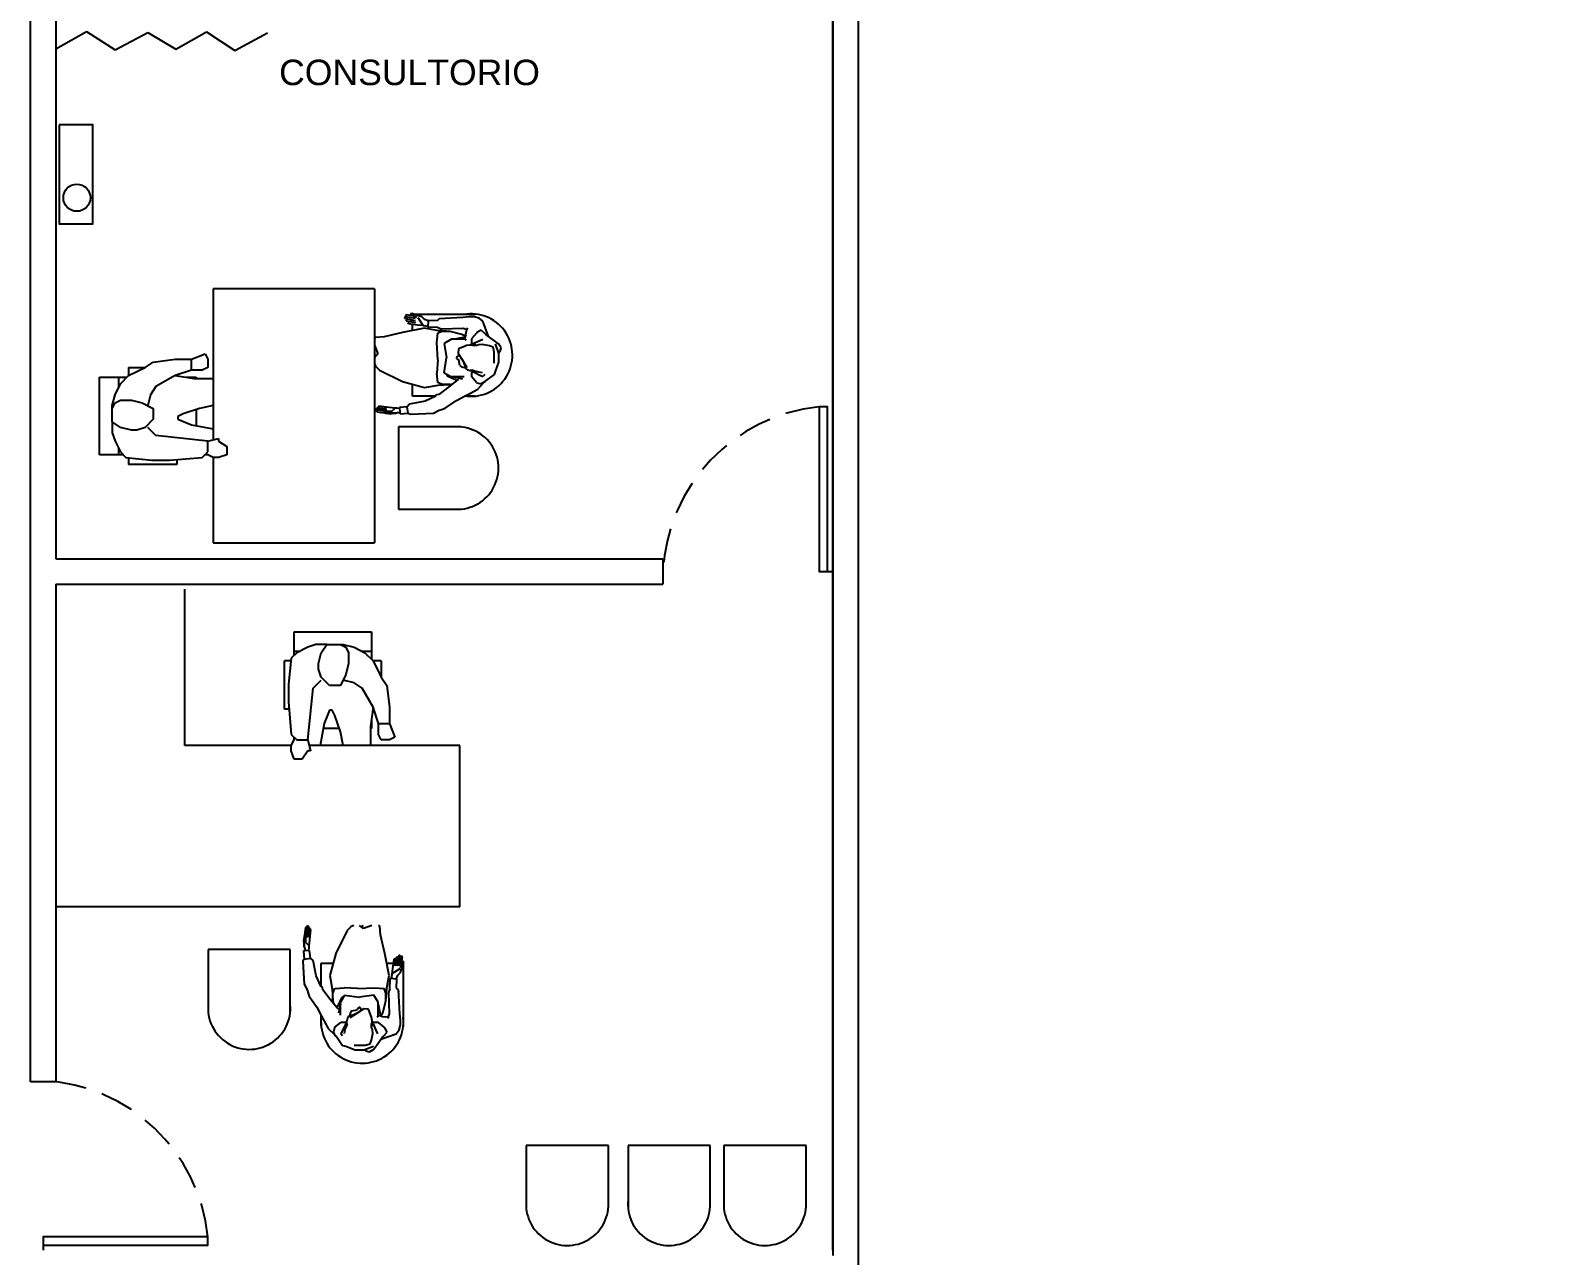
# Model space of a CAD drawing. Header units: millimetres. Extents: x -1615 to -538, y 177 to 397.
# Drawn here: x -1100.25 to -1091.27, y 329.1 to 336.32 of the extents above; entities that cross this region are included whole.
import ezdxf

# ---------------------------------------------------------------- set-up
doc = ezdxf.new("R2010")
doc.units = ezdxf.units.MM
doc.linetypes.add('OCULTA2', pattern=[0.3, 0.2, -0.1])
for name, color, linetype in [('MUEB', 251, 'Continuous'), ('MUROS', 1, 'Continuous'), ('VENT', 4, 'Continuous')]:
    doc.layers.add(name, color=color, linetype=linetype)
doc.layers.add('nom-esp', color=7, linetype='Continuous', lineweight=20)
doc.styles.get("Standard").update_dxf_attribs({"font": 'stylu.ttf'})
doc.dimstyles.new('ISO-25', dxfattribs={"dimtxt": 0.5, "dimasz": 0.5, "dimexe": 0.5, "dimexo": 0.625, "dimtad": 0, "dimtih": 1, "dimtoh": 1, "dimtxsty": 'Standard', "dimblk": 'ARCHTICK', "dimcen": 2.5, "dimadec": 0, "dimazin": 0, "dimtfac": 1, "dimtmove": 0, "dimatfit": 3, "dimfxl": 0, "dimarcsym": 0})

# ---------------------------------------------------------------- blocks, each defined once
blk = doc.blocks.new('A$C31F15ED4')
at = {"layer": 'VENT'}
blk.add_line((0, 0.03), (0, 0), dxfattribs=at)
blk.add_lwpolyline([(0, 0.03), (0.97, 0.03), (0.97, 0.08), (0, 0.08)], close=True, dxfattribs=at)
at = {"layer": 'VENT', "linetype": 'OCULTA2'}
blk.add_arc((-0.0506, -0.0247), 1.026, 5.85871, 87.1721, dxfattribs=at)
blk = doc.blocks.new('_ArchTick')
at = {"color": 0, "linetype": 'ByBlock', "const_width": 0.15}
blk.add_lwpolyline([(-0.5, -0.5), (0.5, 0.5)], dxfattribs=at)
blk = doc.blocks.new('*D259')
at = {"color": 0, "lineweight": -2}
for p, q in [((-1094.7449, 336.598), (-1088.7497, 336.598)), ((-1089.2497, 336.598), (-1089.2497, 333.693)), ((-1089.2497, 328.948), (-1089.2497, 331.853)), ((-1094.7449, 328.948), (-1088.7497, 328.948))]:
    blk.add_line(p, q, dxfattribs=at)
at = {"layer": 'Defpoints', "color": 0}
for p in [(-1095.3699, 336.598), (-1095.3699, 328.948), (-1089.2497, 328.948)]:
    blk.add_point(p, dxfattribs=at)
at = {"color": 0, "lineweight": -2, "xscale": 0.5, "yscale": 0.5, "zscale": 0.5}
for p, rotation in [((-1089.2497, 336.598), 90), ((-1089.2497, 328.948), 270)]:
    blk.add_blockref('_ArchTick', p, dxfattribs=dict(at, rotation=rotation))
at = {"color": 0, "insert": (-1089.2497, 332.773), "char_height": 0.5, "attachment_point": 5}
blk.add_mtext('7,65', dxfattribs=at)
blk = doc.blocks.new('*D260')
at = {"color": 0, "lineweight": -2}
for p, q in [((-1094.7449, 328.948), (-1088.7497, 328.948)), ((-1089.2497, 328.948), (-1089.2497, 326.118)), ((-1089.2497, 321.448), (-1089.2497, 324.278)), ((-1097.0462, 321.448), (-1088.7497, 321.448))]:
    blk.add_line(p, q, dxfattribs=at)
at = {"layer": 'Defpoints', "color": 0}
for p in [(-1095.3699, 328.948), (-1097.6712, 321.448), (-1089.2497, 321.448)]:
    blk.add_point(p, dxfattribs=at)
at = {"color": 0, "lineweight": -2, "xscale": 0.5, "yscale": 0.5, "zscale": 0.5}
for p, rotation in [((-1089.2497, 328.948), 90), ((-1089.2497, 321.448), 270)]:
    blk.add_blockref('_ArchTick', p, dxfattribs=dict(at, rotation=rotation))
at = {"color": 0, "insert": (-1089.2497, 325.198), "char_height": 0.5, "attachment_point": 5}
blk.add_mtext('7,5', dxfattribs=at)

msp = doc.modelspace()

# ---------------------------------------------------------------- linework, layer by layer
at = {"layer": 'MUEB'}
for p, q in [((-1100.0964, 336.208), (-1099.9158, 336.3111)), ((-1099.9158, 336.3111), (-1099.7481, 336.2016)), ((-1099.7481, 336.2016), (-1099.5546, 336.3047)), ((-1099.5546, 336.3047), (-1099.3908, 336.2054)), ((-1099.3908, 336.2054), (-1099.2102, 336.3085)), ((-1099.2102, 336.3085), (-1099.0426, 336.1989)), ((-1099.0426, 336.1989), (-1098.8491, 336.302)), ((-1098.2193, 334.7935), (-1099.1693, 334.7935)), ((-1099.1693, 334.7935), (-1099.1693, 333.9051)), ((-1098.2193, 334.7935), (-1098.2193, 333.2965)), ((-1098.0381, 334.6288), (-1098.0424, 334.626)), ((-1098.0424, 334.626), (-1098.0424, 334.6203)), ((-1098.0424, 334.6203), (-1097.9797, 334.6075)), ((-1098.0082, 334.626), (-1098.0381, 334.6288)), ((-1098.0338, 334.6417), (-1098.0367, 334.6374)), ((-1098.0367, 334.6374), (-1098.0367, 334.6317)), ((-1098.0367, 334.6317), (-1097.9797, 334.6203)), ((-1097.9911, 334.6345), (-1098.0338, 334.6417)), ((-1098.0295, 334.616), (-1098.0324, 334.6117)), ((-1098.0324, 334.6117), (-1098.0324, 334.606)), ((-1098.0324, 334.606), (-1097.9782, 334.5961)), ((-1098.011, 334.6132), (-1098.0295, 334.616)), ((-1098.0196, 334.5989), (-1098.0238, 334.5961)), ((-1098.0238, 334.5961), (-1098.0196, 334.5889)), ((-1097.9953, 334.5989), (-1098.0196, 334.5989)), ((-1098.0196, 334.5889), (-1097.9654, 334.5818)), ((-1098.0053, 334.6474), (-1098.0082, 334.6431)), ((-1098.0082, 334.6431), (-1097.9896, 334.6345)), ((-1097.9996, 334.6488), (-1098.0053, 334.6474)), ((-1097.9711, 334.6388), (-1097.9996, 334.6488)), ((-1097.9959, 334.6353), (-1097.9959, 334.6374)), ((-1097.9959, 334.5989), (-1097.9959, 334.5993)), ((-1097.9959, 334.5485), (-1097.9959, 334.5858)), ((-1097.9897, 334.6453), (-1097.6241, 334.6453)), ((-1097.9896, 334.6345), (-1097.9697, 334.6274)), ((-1097.9412, 334.6288), (-1097.9711, 334.6388)), ((-1097.9654, 334.5818), (-1097.9341, 334.579)), ((-1097.964, 334.6246), (-1097.9341, 334.579)), ((-1097.9255, 334.6132), (-1097.9412, 334.6288)), ((-1097.9341, 334.579), (-1097.9284, 334.5775)), ((-1097.9284, 334.5775), (-1097.9056, 334.5747)), ((-1097.9027, 334.6046), (-1097.9255, 334.6132)), ((-1097.9033, 334.6075), (-1097.9056, 334.5676)), ((-1097.85, 334.606), (-1097.9033, 334.6075)), ((-1097.8386, 334.6174), (-1097.85, 334.606)), ((-1097.699, 334.6246), (-1097.8386, 334.6174)), ((-1097.8258, 334.6189), (-1097.8386, 334.6174)), ((-1097.661, 334.6297), (-1097.699, 334.6246)), ((-1097.6329, 334.6285), (-1097.661, 334.6297)), ((-1097.603, 334.6215), (-1097.6329, 334.6285)), ((-1097.5812, 334.6037), (-1097.603, 334.6215)), ((-1097.5488, 334.5141), (-1097.5812, 334.6037)), ((-1098.2148, 334.5077), (-1098.2193, 334.4992)), ((-1098.219, 334.4992), (-1098.2193, 334.4993)), ((-1098.1635, 334.512), (-1098.2148, 334.5077)), ((-1098.0538, 334.5376), (-1098.1635, 334.512)), ((-1097.9241, 334.5619), (-1098.0538, 334.5376)), ((-1097.8201, 334.5433), (-1097.9241, 334.5619)), ((-1097.8457, 334.5661), (-1097.9056, 334.5676)), ((-1097.8514, 334.4778), (-1097.8472, 334.5319)), ((-1097.7731, 334.5433), (-1097.8472, 334.5476)), ((-1097.8201, 334.5433), (-1097.8472, 334.5319)), ((-1097.8457, 334.5661), (-1097.8244, 334.559)), ((-1097.8244, 334.559), (-1097.6976, 334.5619)), ((-1097.7731, 334.5433), (-1097.8201, 334.5433)), ((-1097.766, 334.4978), (-1097.8087, 334.4721)), ((-1097.7047, 334.5248), (-1097.7731, 334.5433)), ((-1097.7546, 334.4978), (-1097.766, 334.4978)), ((-1097.7546, 334.4978), (-1097.6862, 334.512)), ((-1097.7289, 334.4978), (-1097.7546, 334.4978)), ((-1097.6847, 334.4978), (-1097.7289, 334.4978)), ((-1097.6841, 334.5142), (-1097.7047, 334.5248)), ((-1097.6976, 334.5619), (-1097.6762, 334.5547)), ((-1097.6819, 334.5191), (-1097.689, 334.5035)), ((-1097.689, 334.5035), (-1097.679, 334.4906)), ((-1097.6819, 334.5191), (-1097.6798, 334.541)), ((-1097.6776, 334.5519), (-1097.6798, 334.541)), ((-1097.6721, 334.5632), (-1097.6776, 334.5519)), ((-1097.6192, 334.5334), (-1097.6477, 334.4992)), ((-1097.6477, 334.4992), (-1097.6477, 334.4664)), ((-1097.6021, 334.4849), (-1097.6392, 334.4693)), ((-1097.6164, 334.5362), (-1097.6192, 334.5334)), ((-1097.5907, 334.5505), (-1097.6164, 334.5362)), ((-1097.5807, 334.4949), (-1097.6021, 334.4849)), ((-1097.5665, 334.5291), (-1097.5907, 334.5505)), ((-1097.5636, 334.5248), (-1097.5665, 334.5291)), ((-1097.5123, 334.4878), (-1097.5636, 334.5248)), ((-1097.5488, 334.5112), (-1097.5488, 334.5141)), ((-1097.4881, 334.4707), (-1097.5123, 334.4878)), ((-1099.2984, 334.3788), (-1099.2181, 334.411)), ((-1099.2181, 334.411), (-1099.202, 334.3788)), ((-1098.2193, 334.4612), (-1098.2005, 334.4108)), ((-1098.2005, 334.4108), (-1098.2193, 334.3881)), ((-1098.2193, 334.4074), (-1098.2085, 334.4012)), ((-1097.8472, 334.3752), (-1097.8514, 334.4778)), ((-1097.8087, 334.4721), (-1097.7959, 334.3866)), ((-1097.7218, 334.3994), (-1097.736, 334.3923)), ((-1097.736, 334.3923), (-1097.736, 334.3838)), ((-1097.7246, 334.4408), (-1097.7275, 334.4137)), ((-1097.7275, 334.4137), (-1097.7018, 334.3738)), ((-1097.7075, 334.3838), (-1097.7275, 334.4137)), ((-1097.689, 334.455), (-1097.7246, 334.4408)), ((-1097.7218, 334.4037), (-1097.7218, 334.3994)), ((-1097.7218, 334.4037), (-1097.7218, 334.3994)), ((-1097.7218, 334.4037), (-1097.7218, 334.4037)), ((-1097.6776, 334.4593), (-1097.689, 334.455)), ((-1097.6577, 334.4621), (-1097.6776, 334.4593)), ((-1097.6463, 334.4664), (-1097.6577, 334.4621)), ((-1097.6477, 334.4621), (-1097.6577, 334.4621)), ((-1097.6392, 334.4593), (-1097.6477, 334.4621)), ((-1097.642, 334.4664), (-1097.6463, 334.4664)), ((-1097.6235, 334.4693), (-1097.642, 334.4664)), ((-1097.6178, 334.4593), (-1097.6392, 334.4593)), ((-1097.605, 334.465), (-1097.6178, 334.4593)), ((-1097.5822, 334.4664), (-1097.605, 334.465)), ((-1097.5423, 334.4579), (-1097.5822, 334.4664)), ((-1097.5209, 334.4507), (-1097.5423, 334.4579)), ((-1097.5138, 334.4208), (-1097.5209, 334.4507)), ((-1097.5138, 334.3553), (-1097.5138, 334.4208)), ((-1097.4867, 334.4137), (-1097.5066, 334.4693)), ((-1097.4739, 334.4465), (-1097.4881, 334.4707)), ((-1097.4867, 334.4165), (-1097.4796, 334.4251)), ((-1097.4867, 334.3624), (-1097.4867, 334.4137)), ((-1097.4796, 334.4251), (-1097.4739, 334.4465)), ((-1099.6689, 334.3305), (-1099.6689, 334.2814)), ((-1099.6689, 334.3305), (-1099.5718, 334.3305)), ((-1099.6679, 334.2824), (-1099.5715, 334.3306)), ((-1099.5715, 334.3306), (-1099.5233, 334.3628)), ((-1099.5233, 334.3628), (-1099.3947, 334.3788)), ((-1099.3947, 334.3788), (-1099.2984, 334.3788)), ((-1099.2984, 334.3146), (-1099.3947, 334.2824)), ((-1099.2984, 334.3146), (-1099.2984, 334.3788)), ((-1099.2342, 334.3146), (-1099.2984, 334.3146)), ((-1099.202, 334.3306), (-1099.2342, 334.3146)), ((-1099.202, 334.3788), (-1099.202, 334.3306)), ((-1098.2193, 334.3548), (-1098.2133, 334.3382)), ((-1098.2133, 334.3382), (-1098.1891, 334.314)), ((-1098.1891, 334.314), (-1098.0538, 334.2484)), ((-1097.8472, 334.3752), (-1097.8514, 334.2969)), ((-1097.8087, 334.2997), (-1097.7959, 334.3866)), ((-1097.8087, 334.2997), (-1097.766, 334.2755)), ((-1097.736, 334.3838), (-1097.7218, 334.3738)), ((-1097.7161, 334.3425), (-1097.7218, 334.3738)), ((-1097.7161, 334.3425), (-1097.7061, 334.3353)), ((-1097.7075, 334.3838), (-1097.7018, 334.3738)), ((-1097.7075, 334.3838), (-1097.6748, 334.3296)), ((-1097.7061, 334.3353), (-1097.6919, 334.3296)), ((-1097.7018, 334.3738), (-1097.6847, 334.3368)), ((-1097.6919, 334.3296), (-1097.6838, 334.3287)), ((-1097.6847, 334.3368), (-1097.6833, 334.3239)), ((-1097.6833, 334.3239), (-1097.6719, 334.3168)), ((-1097.6719, 334.3168), (-1097.6577, 334.3125)), ((-1097.6477, 334.3125), (-1097.6577, 334.3125)), ((-1097.6392, 334.314), (-1097.6477, 334.3125)), ((-1097.6477, 334.3125), (-1097.642, 334.3068)), ((-1097.6477, 334.3083), (-1097.6477, 334.2769)), ((-1097.642, 334.3068), (-1097.6235, 334.2997)), ((-1097.6392, 334.314), (-1097.6178, 334.3068)), ((-1097.6235, 334.2997), (-1097.6021, 334.2869)), ((-1097.605, 334.3026), (-1097.6178, 334.3068)), ((-1097.5822, 334.2997), (-1097.605, 334.3026)), ((-1097.5123, 334.2883), (-1097.5066, 334.3068)), ((-1097.5066, 334.3068), (-1097.4867, 334.3624)), ((-1099.8402, 333.8166), (-1099.8402, 334.2734)), ((-1099.8402, 334.2734), (-1099.6769, 334.2734)), ((-1099.7482, 334.1699), (-1099.7161, 334.2342)), ((-1099.726, 334.2144), (-1099.726, 334.2734)), ((-1099.7161, 334.2342), (-1099.6679, 334.2824)), ((-1099.5072, 334.2181), (-1099.5393, 334.1699)), ((-1099.3947, 334.2824), (-1099.5072, 334.2181)), ((-1099.3947, 334.2824), (-1099.2824, 334.2663)), ((-1099.3834, 334.2862), (-1099.3834, 334.2808)), ((-1099.3314, 334.2734), (-1099.2693, 334.2734)), ((-1099.2824, 334.2663), (-1099.1699, 334.2663)), ((-1099.2693, 334.2734), (-1099.2693, 334.2663)), ((-1098.0538, 334.2484), (-1097.9241, 334.2128)), ((-1097.9959, 334.1617), (-1097.9959, 334.2325)), ((-1097.9241, 334.2128), (-1097.8201, 334.2299)), ((-1097.8472, 334.2427), (-1097.8514, 334.2969)), ((-1097.8201, 334.2299), (-1097.8472, 334.2427)), ((-1097.8472, 334.2256), (-1097.7731, 334.2299)), ((-1097.7816, 334.2156), (-1097.84, 334.1715)), ((-1097.7731, 334.2299), (-1097.8201, 334.2299)), ((-1097.7973, 334.294), (-1097.7916, 334.2812)), ((-1097.7916, 334.2812), (-1097.766, 334.2698)), ((-1097.725, 334.2613), (-1097.7816, 334.2156)), ((-1097.7731, 334.2299), (-1097.7596, 334.2335)), ((-1097.7546, 334.2755), (-1097.766, 334.2755)), ((-1097.766, 334.2698), (-1097.7329, 334.255)), ((-1097.7289, 334.2755), (-1097.7546, 334.2755)), ((-1097.7546, 334.2755), (-1097.7018, 334.2641)), ((-1097.6904, 334.2755), (-1097.7289, 334.2755)), ((-1097.6192, 334.2427), (-1097.6477, 334.2769)), ((-1097.6192, 334.2427), (-1097.6164, 334.2399)), ((-1097.6164, 334.2399), (-1097.5919, 334.2335)), ((-1097.6115, 334.2037), (-1097.5744, 334.2428)), ((-1097.6021, 334.2869), (-1097.5807, 334.2769)), ((-1097.5665, 334.247), (-1097.5919, 334.2335)), ((-1097.5693, 334.2883), (-1097.5807, 334.2769)), ((-1097.5636, 334.2513), (-1097.5665, 334.247)), ((-1097.5636, 334.2513), (-1097.5123, 334.2883)), ((-1099.7643, 334.1056), (-1099.7482, 334.1699)), ((-1099.7643, 334.0897), (-1099.7482, 334.1217)), ((-1099.7482, 334.1217), (-1099.7161, 334.1378)), ((-1099.7161, 334.1378), (-1099.6518, 334.1378)), ((-1099.6518, 334.1378), (-1099.5875, 334.1217)), ((-1099.5875, 334.1217), (-1099.5233, 334.0897)), ((-1099.5393, 334.1699), (-1099.5554, 334.1056)), ((-1097.9213, 334.1316), (-1098.0124, 334.1145)), ((-1097.8601, 334.1617), (-1097.9959, 334.1617)), ((-1097.8614, 334.1601), (-1097.9213, 334.1316)), ((-1097.8543, 334.1686), (-1097.8614, 334.1601)), ((-1097.84, 334.1715), (-1097.8543, 334.1686)), ((-1097.803, 334.0917), (-1097.7368, 334.1366)), ((-1097.7368, 334.1366), (-1097.6848, 334.1633)), ((-1097.6279, 334.1617), (-1097.688, 334.1617)), ((-1097.6848, 334.1633), (-1097.6579, 334.1767)), ((-1097.6579, 334.1767), (-1097.6115, 334.2037)), ((-1099.7643, 334.0094), (-1099.7643, 334.1056)), ((-1099.5233, 334.0897), (-1099.5233, 334.0255)), ((-1099.3465, 334.0576), (-1099.3786, 334.0415)), ((-1099.3786, 334.0415), (-1099.3786, 334.0255)), ((-1099.2502, 334.0897), (-1099.3465, 334.0576)), ((-1099.2693, 334.0834), (-1099.2693, 333.988)), ((-1099.1699, 334.1056), (-1099.2502, 334.0897)), ((-1099.1693, 334.1059), (-1099.1699, 334.1056)), ((-1098.2148, 334.0874), (-1098.2148, 334.0817)), ((-1098.1478, 334.0803), (-1098.2148, 334.0874)), ((-1098.2148, 334.0817), (-1098.2148, 334.0774)), ((-1098.2148, 334.0774), (-1098.2062, 334.076)), ((-1098.2062, 334.0931), (-1098.2062, 334.0874)), ((-1098.1492, 334.0874), (-1098.2062, 334.0931)), ((-1098.2062, 334.0874), (-1098.2062, 334.086)), ((-1098.2062, 334.0789), (-1098.2062, 334.0732)), ((-1098.1449, 334.0717), (-1098.2062, 334.0789)), ((-1098.2062, 334.0732), (-1098.2062, 334.0689)), ((-1098.2062, 334.0689), (-1098.162, 334.0632)), ((-1098.1948, 334.1017), (-1098.1977, 334.0988)), ((-1098.1977, 334.0988), (-1098.1977, 334.0931)), ((-1098.1335, 334.0945), (-1098.1948, 334.1017)), ((-1098.162, 334.0703), (-1098.1635, 334.0646)), ((-1098.1635, 334.0646), (-1098.1563, 334.0618)), ((-1098.1435, 334.0717), (-1098.162, 334.0703)), ((-1098.1563, 334.0618), (-1098.125, 334.0618)), ((-1098.1492, 334.0618), (-1098.1278, 334.0575)), ((-1098.1449, 334.0717), (-1098.1449, 334.0717)), ((-1098.1193, 334.0717), (-1098.1435, 334.0717)), ((-1098.0979, 334.0903), (-1098.1335, 334.0945)), ((-1098.1278, 334.0575), (-1098.1036, 334.0618)), ((-1098.0937, 334.0618), (-1098.125, 334.0618)), ((-1098.1236, 334.0618), (-1098.0937, 334.0618)), ((-1098.1193, 334.0717), (-1098.0979, 334.0903)), ((-1098.0865, 334.0917), (-1098.0979, 334.0903)), ((-1098.0937, 334.0618), (-1098.0837, 334.0646)), ((-1098.0714, 334.0887), (-1098.0865, 334.0917)), ((-1098.0837, 334.0646), (-1098.0694, 334.0646)), ((-1098.0267, 334.0988), (-1098.0718, 334.0938)), ((-1098.0718, 334.0938), (-1098.0694, 334.0646)), ((-1098.0694, 334.0646), (-1098.0689, 334.0571)), ((-1098.0689, 334.0571), (-1098.021, 334.0618)), ((-1098.0124, 334.1145), (-1098.0267, 334.0988)), ((-1098.021, 334.0618), (-1098.0267, 334.0988)), ((-1098.021, 334.0618), (-1098.0082, 334.0547)), ((-1098.0082, 334.0547), (-1097.8723, 334.0623)), ((-1097.8723, 334.0623), (-1097.8386, 334.0789)), ((-1097.8386, 334.0789), (-1097.8193, 334.0844)), ((-1097.8193, 334.0844), (-1097.803, 334.0917)), ((-1099.7161, 333.9772), (-1099.7643, 334.0094)), ((-1099.7643, 334.0094), (-1099.7643, 333.9451)), ((-1099.7643, 333.9451), (-1099.7482, 333.8969)), ((-1099.6518, 333.9612), (-1099.7161, 333.9772)), ((-1099.6197, 333.9612), (-1099.6518, 333.9612)), ((-1099.5715, 333.9772), (-1099.6197, 333.9612)), ((-1099.5233, 334.0255), (-1099.5715, 333.9772)), ((-1099.5072, 333.929), (-1099.5554, 333.9772)), ((-1099.3786, 334.0255), (-1099.2984, 333.9933)), ((-1099.2984, 333.9933), (-1099.1693, 333.9698)), ((-1097.7098, 333.9799), (-1098.0778, 333.9799)), ((-1098.0778, 333.9799), (-1098.0778, 333.4963)), ((-1099.7482, 333.8969), (-1099.7161, 333.8326)), ((-1099.726, 333.8166), (-1099.726, 333.8524)), ((-1099.202, 333.8969), (-1099.5072, 333.929)), ((-1099.202, 333.8969), (-1099.1377, 333.913)), ((-1099.202, 333.8326), (-1099.202, 333.8969)), ((-1099.1377, 333.913), (-1099.1377, 333.8969)), ((-1099.1377, 333.8969), (-1099.0895, 333.8648)), ((-1099.0895, 333.8648), (-1099.0895, 333.8166)), ((-1099.7001, 333.8166), (-1099.8402, 333.8166)), ((-1099.7161, 333.8326), (-1099.684, 333.8005)), ((-1099.684, 333.8005), (-1099.5318, 333.7844)), ((-1099.6689, 333.7989), (-1099.6689, 333.7595)), ((-1099.5318, 333.7844), (-1099.4268, 333.7844)), ((-1099.4268, 333.7844), (-1099.2342, 333.8005)), ((-1099.3834, 333.788), (-1099.3834, 333.7595)), ((-1099.2342, 333.8005), (-1099.202, 333.8326)), ((-1099.202, 333.8166), (-1099.2181, 333.8166)), ((-1099.1699, 333.8005), (-1099.202, 333.8166)), ((-1099.1377, 333.8005), (-1099.1699, 333.8005)), ((-1099.1693, 333.8005), (-1099.1693, 333.2965)), ((-1099.0895, 333.8166), (-1099.1377, 333.8005)), ((-1099.3834, 333.7595), (-1099.6689, 333.7595)), ((-1098.0778, 333.4963), (-1097.706, 333.4963)), ((-1099.1693, 333.2965), (-1098.2193, 333.2965)), ((-1099.3379, 332.103), (-1099.3379, 333.0244)), ((-1098.6935, 332.7739), (-1098.2368, 332.7739)), ((-1098.6935, 332.6338), (-1098.6935, 332.7739)), ((-1098.2368, 332.7739), (-1098.2368, 332.6106)), ((-1098.565, 332.698), (-1098.6132, 332.6819)), ((-1098.5007, 332.698), (-1098.565, 332.698)), ((-1098.5329, 332.6498), (-1098.5007, 332.698)), ((-1098.5007, 332.698), (-1098.4045, 332.698)), ((-1098.4204, 332.698), (-1098.3884, 332.6819)), ((-1098.4045, 332.698), (-1098.3402, 332.6819)), ((-1098.7112, 332.6026), (-1098.7506, 332.6026)), ((-1098.7506, 332.3171), (-1098.7506, 332.6026)), ((-1098.7096, 332.6176), (-1098.7257, 332.4655)), ((-1098.6775, 332.6498), (-1098.7096, 332.6176)), ((-1098.6935, 332.6597), (-1098.6577, 332.6597)), ((-1098.6132, 332.6819), (-1098.6775, 332.6498)), ((-1098.5489, 332.5855), (-1098.5329, 332.6498)), ((-1098.3884, 332.6819), (-1098.3723, 332.6498)), ((-1098.3723, 332.6498), (-1098.3723, 332.5855)), ((-1098.3402, 332.6819), (-1098.2759, 332.6498)), ((-1098.2957, 332.6597), (-1098.2368, 332.6597)), ((-1098.2759, 332.6498), (-1098.2277, 332.6016)), ((-1098.1797, 332.6026), (-1098.2287, 332.6026)), ((-1098.2277, 332.6016), (-1098.1795, 332.5052)), ((-1098.1797, 332.6026), (-1098.1797, 332.5055)), ((-1098.5489, 332.5534), (-1098.5489, 332.5855)), ((-1098.5329, 332.5052), (-1098.5489, 332.5534)), ((-1098.4847, 332.4569), (-1098.5329, 332.5052)), ((-1098.3884, 332.5212), (-1098.4204, 332.4569)), ((-1098.3723, 332.5855), (-1098.3884, 332.5212)), ((-1098.1795, 332.5052), (-1098.1474, 332.4569)), ((-1098.7257, 332.4655), (-1098.7257, 332.3605)), ((-1098.6132, 332.1357), (-1098.5811, 332.4409)), ((-1098.5811, 332.4409), (-1098.5329, 332.4891)), ((-1098.4204, 332.4569), (-1098.4847, 332.4569)), ((-1098.3402, 332.473), (-1098.4045, 332.4891)), ((-1098.292, 332.4409), (-1098.3402, 332.473)), ((-1098.2277, 332.3284), (-1098.292, 332.4409)), ((-1098.1474, 332.4569), (-1098.1313, 332.3284)), ((-1098.7257, 332.3605), (-1098.7096, 332.1679)), ((-1098.2277, 332.3284), (-1098.2438, 332.2161)), ((-1098.1956, 332.2321), (-1098.2277, 332.3284)), ((-1098.1313, 332.3284), (-1098.1313, 332.2321)), ((-1098.7221, 332.3171), (-1098.7506, 332.3171)), ((-1098.4847, 332.3123), (-1098.5168, 332.2321)), ((-1098.4686, 332.3123), (-1098.4847, 332.3123)), ((-1098.4525, 332.2802), (-1098.4686, 332.3123)), ((-1098.4204, 332.1839), (-1098.4525, 332.2802)), ((-1098.2368, 332.2651), (-1098.2368, 332.203)), ((-1098.2239, 332.3171), (-1098.2293, 332.3171)), ((-1098.7096, 332.1679), (-1098.6775, 332.1357)), ((-1098.6936, 332.1357), (-1098.6936, 332.1518)), ((-1098.5168, 332.2321), (-1098.5403, 332.103)), ((-1098.4267, 332.203), (-1098.5221, 332.203)), ((-1098.4045, 332.1036), (-1098.4204, 332.1839)), ((-1098.2438, 332.2161), (-1098.2438, 332.1036)), ((-1098.2368, 332.203), (-1098.2438, 332.203)), ((-1098.1956, 332.1679), (-1098.1956, 332.2321)), ((-1098.1956, 332.2321), (-1098.1313, 332.2321)), ((-1098.1795, 332.1357), (-1098.1956, 332.1679)), ((-1098.1313, 332.2321), (-1098.0991, 332.1518)), ((-1098.0991, 332.1518), (-1098.1313, 332.1357)), ((-1098.7096, 332.103), (-1099.3379, 332.103)), ((-1098.7096, 332.1036), (-1098.6936, 332.1357)), ((-1098.7096, 332.0714), (-1098.7096, 332.1036)), ((-1098.6936, 332.0232), (-1098.7096, 332.0714)), ((-1098.6775, 332.1357), (-1098.6132, 332.1357)), ((-1098.6132, 332.0714), (-1098.6454, 332.0232)), ((-1098.6132, 332.1357), (-1098.5971, 332.0714)), ((-1098.5971, 332.0714), (-1098.6132, 332.0714)), ((-1097.7166, 332.103), (-1098.605, 332.103)), ((-1098.4042, 332.103), (-1098.4045, 332.1036)), ((-1098.1313, 332.1357), (-1098.1795, 332.1357)), ((-1097.7166, 331.153), (-1097.7166, 332.103)), ((-1098.6454, 332.0232), (-1098.6936, 332.0232)), ((-1097.7166, 331.153), (-1100.0964, 331.153)), ((-1098.6308, 330.9875), (-1098.6337, 330.9804)), ((-1098.6337, 330.9804), (-1098.6337, 330.949)), ((-1098.6266, 331.0303), (-1098.6323, 330.9861)), ((-1098.6251, 330.9861), (-1098.6308, 330.9875)), ((-1098.6223, 331.0303), (-1098.6266, 331.0303)), ((-1098.6237, 330.9676), (-1098.6251, 330.9861)), ((-1098.6237, 330.969), (-1098.6166, 331.0303)), ((-1098.6166, 331.0303), (-1098.6223, 331.0303)), ((-1098.618, 331.0388), (-1098.6194, 331.0303)), ((-1098.6137, 331.0388), (-1098.618, 331.0388)), ((-1098.6152, 330.9718), (-1098.608, 331.0388)), ((-1098.608, 331.0388), (-1098.6137, 331.0388)), ((-1098.608, 331.0303), (-1098.6095, 331.0303)), ((-1098.6023, 331.0303), (-1098.608, 331.0303)), ((-1098.608, 330.9733), (-1098.6023, 331.0303)), ((-1098.5966, 331.0217), (-1098.6023, 331.0217)), ((-1098.6009, 330.9576), (-1098.5938, 331.0189)), ((-1098.5938, 331.0189), (-1098.5966, 331.0217)), ((-1098.3815, 331.0132), (-1098.447, 330.8778)), ((-1098.3573, 331.0374), (-1098.3815, 331.0132)), ((-1098.3407, 331.0433), (-1098.3573, 331.0374)), ((-1098.2846, 331.0246), (-1098.3073, 331.0433)), ((-1098.2881, 331.0433), (-1098.2943, 331.0325)), ((-1098.2343, 331.0433), (-1098.2846, 331.0246)), ((-1098.1877, 331.0388), (-1098.1963, 331.0433)), ((-1098.1963, 331.0431), (-1098.1962, 331.0433)), ((-1098.1835, 330.9875), (-1098.1877, 331.0388)), ((-1098.1578, 330.8778), (-1098.1835, 330.9875)), ((-1099.1992, 330.9019), (-1099.1992, 330.53)), ((-1098.7156, 330.9019), (-1099.1992, 330.9019)), ((-1098.7156, 330.5338), (-1098.7156, 330.9019)), ((-1098.6308, 330.8935), (-1098.6384, 330.893)), ((-1098.6384, 330.893), (-1098.6337, 330.845)), ((-1098.6337, 330.9733), (-1098.638, 330.9519)), ((-1098.638, 330.9519), (-1098.6337, 330.9277)), ((-1098.6337, 330.9177), (-1098.6337, 330.949)), ((-1098.6337, 330.9476), (-1098.6337, 330.9177)), ((-1098.6337, 330.9177), (-1098.6308, 330.9077)), ((-1098.6308, 330.9077), (-1098.6308, 330.8935)), ((-1098.6017, 330.8959), (-1098.6308, 330.8935)), ((-1098.6237, 330.969), (-1098.6237, 330.969)), ((-1098.6237, 330.9433), (-1098.6237, 330.9676)), ((-1098.6237, 330.9433), (-1098.6052, 330.922)), ((-1098.6068, 330.8955), (-1098.6038, 330.9106)), ((-1098.6052, 330.922), (-1098.6009, 330.9576)), ((-1098.6038, 330.9106), (-1098.6052, 330.922)), ((-1098.5966, 330.8507), (-1098.6017, 330.8959)), ((-1098.6337, 330.845), (-1098.6408, 330.8322)), ((-1098.6408, 330.8322), (-1098.6332, 330.6963)), ((-1098.6337, 330.845), (-1098.5966, 330.8507)), ((-1098.581, 330.8365), (-1098.5966, 330.8507)), ((-1098.5639, 330.7453), (-1098.581, 330.8365)), ((-1098.5338, 330.82), (-1098.4629, 330.82)), ((-1098.5338, 330.6841), (-1098.5338, 330.82)), ((-1098.447, 330.8778), (-1098.4827, 330.7482)), ((-1098.1336, 330.7482), (-1098.1578, 330.8778)), ((-1098.147, 330.82), (-1098.1096, 330.82)), ((-1098.1065, 330.8436), (-1098.1137, 330.7895)), ((-1098.0994, 330.8479), (-1098.1065, 330.8436)), ((-1098.0894, 330.8564), (-1098.0994, 330.8023)), ((-1098.0966, 330.8436), (-1098.0994, 330.8479)), ((-1098.0966, 330.8194), (-1098.0966, 330.8436)), ((-1098.0966, 330.82), (-1098.0961, 330.82)), ((-1098.0837, 330.8564), (-1098.0894, 330.8564)), ((-1098.0752, 330.8664), (-1098.088, 330.8037)), ((-1098.0795, 330.8536), (-1098.0837, 330.8564)), ((-1098.0823, 330.8351), (-1098.0795, 330.8536)), ((-1098.0695, 330.8664), (-1098.0752, 330.8664)), ((-1098.0638, 330.8607), (-1098.0752, 330.8037)), ((-1098.0666, 330.8621), (-1098.0695, 330.8664)), ((-1098.0695, 330.8322), (-1098.0666, 330.8621)), ((-1098.0609, 330.8137), (-1098.0681, 330.7937)), ((-1098.0581, 330.8607), (-1098.0638, 330.8607)), ((-1098.0609, 330.8151), (-1098.0538, 330.8579)), ((-1098.0524, 330.8322), (-1098.0609, 330.8137)), ((-1098.0601, 330.82), (-1098.058, 330.82)), ((-1098.0538, 330.8579), (-1098.0581, 330.8607)), ((-1098.0567, 330.7952), (-1098.0467, 330.8237)), ((-1098.0481, 330.8294), (-1098.0524, 330.8322)), ((-1098.0502, 330.8137), (-1098.0502, 330.4482)), ((-1098.0467, 330.8237), (-1098.0481, 330.8294)), ((-1098.5354, 330.6855), (-1098.5639, 330.7453)), ((-1098.4827, 330.7482), (-1098.4656, 330.6441)), ((-1098.1521, 330.6441), (-1098.1336, 330.7482)), ((-1098.1293, 330.6698), (-1098.1279, 330.7296)), ((-1098.0879, 330.7273), (-1098.1279, 330.7296)), ((-1098.1179, 330.7524), (-1098.1208, 330.7296)), ((-1098.1165, 330.7581), (-1098.1179, 330.7524)), ((-1098.1137, 330.7895), (-1098.1165, 330.7581)), ((-1098.0709, 330.788), (-1098.1165, 330.7581)), ((-1098.0909, 330.7268), (-1098.0823, 330.7496)), ((-1098.0894, 330.6741), (-1098.0879, 330.7273)), ((-1098.0823, 330.7496), (-1098.0666, 330.7652)), ((-1098.0666, 330.7652), (-1098.0567, 330.7952)), ((-1098.6332, 330.6963), (-1098.6166, 330.6627)), ((-1098.6166, 330.6627), (-1098.611, 330.6433)), ((-1098.611, 330.6433), (-1098.6038, 330.627)), ((-1098.6038, 330.627), (-1098.5589, 330.5608)), ((-1098.5268, 330.6783), (-1098.5354, 330.6855)), ((-1098.524, 330.6641), (-1098.5268, 330.6783)), ((-1098.4798, 330.6057), (-1098.524, 330.6641)), ((-1098.4698, 330.6712), (-1098.4656, 330.5971)), ((-1098.4656, 330.6441), (-1098.4527, 330.6712)), ((-1098.4656, 330.5971), (-1098.4656, 330.6441)), ((-1098.4527, 330.6712), (-1098.3986, 330.6755)), ((-1098.3958, 330.6327), (-1098.42, 330.59)), ((-1098.4015, 330.6213), (-1098.4143, 330.6156)), ((-1098.3202, 330.6712), (-1098.3986, 330.6755)), ((-1098.3958, 330.6327), (-1098.3088, 330.6199)), ((-1098.3202, 330.6712), (-1098.2177, 330.6755)), ((-1098.2234, 330.6327), (-1098.3088, 330.6199)), ((-1098.1977, 330.59), (-1098.2234, 330.6327)), ((-1098.2177, 330.6755), (-1098.1635, 330.6712)), ((-1098.1521, 330.6441), (-1098.1635, 330.6712)), ((-1098.1521, 330.5971), (-1098.1478, 330.6712)), ((-1098.1521, 330.5971), (-1098.1521, 330.6441)), ((-1098.1293, 330.6698), (-1098.1364, 330.6484)), ((-1098.1364, 330.6484), (-1098.1336, 330.5216)), ((-1098.078, 330.6627), (-1098.0894, 330.6741)), ((-1098.0709, 330.523), (-1098.078, 330.6627)), ((-1098.0766, 330.6498), (-1098.078, 330.6627)), ((-1098.5589, 330.5608), (-1098.5321, 330.5088)), ((-1098.4341, 330.5491), (-1098.4798, 330.6057)), ((-1098.4656, 330.5971), (-1098.462, 330.5836)), ((-1098.4257, 330.59), (-1098.4405, 330.557)), ((-1098.42, 330.5786), (-1098.4314, 330.5259)), ((-1098.4143, 330.6156), (-1098.4257, 330.59)), ((-1098.42, 330.5786), (-1098.42, 330.59)), ((-1098.42, 330.553), (-1098.42, 330.5786)), ((-1098.42, 330.5145), (-1098.42, 330.553)), ((-1098.3117, 330.5316), (-1098.3658, 330.4988)), ((-1098.3601, 330.5302), (-1098.3658, 330.5159)), ((-1098.353, 330.5401), (-1098.3601, 330.5302)), ((-1098.353, 330.5401), (-1098.3217, 330.5458)), ((-1098.3117, 330.5601), (-1098.3217, 330.5458)), ((-1098.2818, 330.5515), (-1098.3217, 330.5259)), ((-1098.3117, 330.5316), (-1098.3217, 330.5259)), ((-1098.3031, 330.5601), (-1098.3117, 330.5601)), ((-1098.3117, 330.5316), (-1098.2818, 330.5515)), ((-1098.296, 330.5458), (-1098.3031, 330.5601)), ((-1098.2917, 330.5458), (-1098.296, 330.5458)), ((-1098.2917, 330.5458), (-1098.296, 330.5458)), ((-1098.2917, 330.5458), (-1098.2917, 330.5458)), ((-1098.2547, 330.5487), (-1098.2818, 330.5515)), ((-1098.2405, 330.5131), (-1098.2547, 330.5487)), ((-1098.1977, 330.5786), (-1098.1977, 330.59)), ((-1098.1977, 330.553), (-1098.1977, 330.5786)), ((-1098.1977, 330.5786), (-1098.1835, 330.5102)), ((-1098.1977, 330.5088), (-1098.1977, 330.553)), ((-1098.1812, 330.5082), (-1098.1706, 330.5287)), ((-1098.1706, 330.5287), (-1098.1521, 330.5971)), ((-1098.5338, 330.452), (-1098.5338, 330.512)), ((-1098.5321, 330.5088), (-1098.5188, 330.482)), ((-1098.5188, 330.482), (-1098.4918, 330.4356)), ((-1098.4556, 330.4404), (-1098.462, 330.4159)), ((-1098.4527, 330.4433), (-1098.4556, 330.4404)), ((-1098.4527, 330.4433), (-1098.4185, 330.4717)), ((-1098.3872, 330.4717), (-1098.4185, 330.4717)), ((-1098.3958, 330.4475), (-1098.4086, 330.4262)), ((-1098.3886, 330.466), (-1098.3958, 330.4475)), ((-1098.3929, 330.429), (-1098.3886, 330.4418)), ((-1098.3829, 330.4717), (-1098.3886, 330.466)), ((-1098.3815, 330.4632), (-1098.3886, 330.4418)), ((-1098.3787, 330.496), (-1098.3829, 330.4817)), ((-1098.3829, 330.4717), (-1098.3829, 330.4817)), ((-1098.3815, 330.4632), (-1098.3829, 330.4717)), ((-1098.3715, 330.5074), (-1098.3787, 330.496)), ((-1098.3587, 330.5088), (-1098.3715, 330.5074)), ((-1098.3658, 330.5159), (-1098.3668, 330.5079)), ((-1098.3217, 330.5259), (-1098.3587, 330.5088)), ((-1098.2362, 330.5017), (-1098.2405, 330.5131)), ((-1098.2333, 330.4817), (-1098.2362, 330.5017)), ((-1098.2362, 330.4632), (-1098.2333, 330.4717)), ((-1098.2362, 330.4418), (-1098.2362, 330.4632)), ((-1098.2305, 330.429), (-1098.2362, 330.4418)), ((-1098.2333, 330.4717), (-1098.2333, 330.4817)), ((-1098.2291, 330.4703), (-1098.2333, 330.4817)), ((-1098.1963, 330.4717), (-1098.2291, 330.4717)), ((-1098.2291, 330.466), (-1098.2291, 330.4703)), ((-1098.2262, 330.4475), (-1098.2291, 330.466)), ((-1098.2105, 330.4262), (-1098.2262, 330.4632)), ((-1098.192, 330.5131), (-1098.2048, 330.5031)), ((-1098.1621, 330.4433), (-1098.1963, 330.4717)), ((-1098.1763, 330.5059), (-1098.192, 330.5131)), ((-1098.1763, 330.5059), (-1098.1545, 330.5038)), ((-1098.1592, 330.4404), (-1098.1621, 330.4433)), ((-1098.145, 330.4148), (-1098.1592, 330.4404)), ((-1098.1436, 330.5017), (-1098.1545, 330.5038)), ((-1098.1323, 330.4962), (-1098.1436, 330.5017)), ((-1098.1336, 330.5216), (-1098.1407, 330.5002)), ((-1098.0739, 330.427), (-1098.0669, 330.4569)), ((-1098.0658, 330.485), (-1098.0709, 330.523)), ((-1098.0669, 330.4569), (-1098.0658, 330.485)), ((-1098.4918, 330.4356), (-1098.4526, 330.3984)), ((-1098.4485, 330.3905), (-1098.462, 330.4159)), ((-1098.4442, 330.3877), (-1098.4485, 330.3905)), ((-1098.4442, 330.3877), (-1098.4072, 330.3364)), ((-1098.4086, 330.4262), (-1098.4185, 330.4048)), ((-1098.4072, 330.3934), (-1098.4185, 330.4048)), ((-1098.3958, 330.4062), (-1098.3929, 330.429)), ((-1098.2447, 330.3449), (-1098.2376, 330.3663)), ((-1098.2376, 330.3663), (-1098.2291, 330.4062)), ((-1098.2291, 330.4062), (-1098.2305, 330.429)), ((-1098.2006, 330.4048), (-1098.2105, 330.4262)), ((-1098.2077, 330.3364), (-1098.1706, 330.3877)), ((-1098.1842, 330.3728), (-1098.1814, 330.3728)), ((-1098.1814, 330.3728), (-1098.0918, 330.4052)), ((-1098.1706, 330.3877), (-1098.1664, 330.3905)), ((-1098.1664, 330.3905), (-1098.145, 330.4148)), ((-1098.0918, 330.4052), (-1098.0739, 330.427)), ((-1098.4072, 330.3364), (-1098.3886, 330.3307)), ((-1098.3886, 330.3307), (-1098.3331, 330.3107)), ((-1098.3402, 330.3378), (-1098.2746, 330.3378)), ((-1098.3331, 330.3107), (-1098.2818, 330.3107)), ((-1098.2818, 330.3107), (-1098.2262, 330.3307)), ((-1098.2789, 330.3107), (-1098.2704, 330.3036)), ((-1098.2746, 330.3378), (-1098.2447, 330.3449)), ((-1098.2704, 330.3036), (-1098.249, 330.2979)), ((-1098.249, 330.2979), (-1098.2248, 330.3122)), ((-1098.2248, 330.3122), (-1098.2077, 330.3364)), ((-1097.3253, 329.7463), (-1097.3253, 329.3744)), ((-1096.8417, 329.7463), (-1097.3253, 329.7463)), ((-1096.8417, 329.3782), (-1096.8417, 329.7463)), ((-1096.7257, 329.7463), (-1096.7257, 329.3744)), ((-1096.2421, 329.7463), (-1096.7257, 329.7463)), ((-1096.2421, 329.3782), (-1096.2421, 329.7463)), ((-1096.1607, 329.7463), (-1096.1607, 329.3744)), ((-1095.6771, 329.7463), (-1096.1607, 329.7463)), ((-1095.6771, 329.3782), (-1095.6771, 329.7463))]:
    msp.add_line(p, q, dxfattribs=at)
msp.add_lwpolyline([(-1100.0774, 335.7602), (-1100.0774, 335.1771), (-1099.8788, 335.1771), (-1099.8788, 335.7602)], close=True, dxfattribs=at)
msp.add_circle((-1099.9731, 335.3306), 0.0797, dxfattribs=at)
for centre, radius, start, end in [((-1097.6499, 334.4037), 0.243, 264.80928, 96.08771), ((-1100.9264, 334.0422), 1.6221, 8.13793, 8.17364), ((-1097.7318, 333.7379), 0.243, 263.91229, 95.19072), ((-1098.4679, 333.8601), 1.6221, 278.13793, 278.17364), ((-1098.9576, 330.5558), 0.243, 173.91229, 5.19072), ((-1098.2918, 330.4739), 0.243, 174.80928, 6.08771), ((-1097.0837, 329.4002), 0.243, 173.91229, 5.19072), ((-1096.4841, 329.4002), 0.243, 173.91229, 5.19072), ((-1095.9191, 329.4002), 0.243, 173.91229, 5.19072)]:
    msp.add_arc(centre, radius, start, end, dxfattribs=at)
at = {"layer": 'MUROS'}
for p, q in [((-1100.2464, 330.1221), (-1100.2464, 339.2036)), ((-1100.0964, 339.0536), (-1100.0964, 333.2036)), ((-1100.0964, 339.0536), (-1100.0964, 333.2036)), ((-1095.5199, 329.1286), (-1095.5199, 339.0536)), ((-1095.5199, 336.748), (-1095.5199, 329.098)), ((-1095.3699, 336.598), (-1095.3699, 328.948)), ((-1100.0964, 333.2036), (-1096.5209, 333.2036)), ((-1096.5209, 333.2036), (-1096.5209, 333.0536)), ((-1100.0964, 333.0536), (-1096.5209, 333.0536)), ((-1100.0964, 333.0536), (-1100.0964, 330.1221)), ((-1100.0964, 330.1221), (-1100.2464, 330.1221))]:
    msp.add_line(p, q, dxfattribs=at)

# ---------------------------------------------------------------- block references
at = {"rotation": 90}
msp.add_blockref('A$C31F15ED4', (-1095.5199, 333.1286), dxfattribs=at)
msp.add_blockref('A$C31F15ED4', (-1100.1714, 329.1286))

# ---------------------------------------------------------------- texts
at = {"layer": 'nom-esp', "insert": (-1098.7815, 335.9921), "char_height": 0.15, "width": 1.996705, "attachment_point": 7}
msp.add_mtext('{\\fArial|b0|i0|c0|p34;CONSULTORIO }', dxfattribs=at)

# ---------------------------------------------------------------- dimensions: what is measured, and where the dimension line sits
dim = msp.add_aligned_dim(p1=(-1095.3699, 336.598), p2=(-1095.3699, 328.948), distance=6.1202, dimstyle='ISO-25')
dim.commit()
dim.dimension.update_dxf_attribs({"geometry": '*D259', "text_midpoint": (-1089.2497, 332.773)})
dim = msp.add_linear_dim(base=(-1089.2497, 321.448), p1=(-1095.3699, 328.948), p2=(-1097.6712, 321.448), angle=90, dimstyle='ISO-25', override={"dimtmove": 1})
dim.commit()
dim.dimension.update_dxf_attribs({"geometry": '*D260', "text_midpoint": (-1089.2497, 325.198)})

doc.saveas('drawing.dxf')
